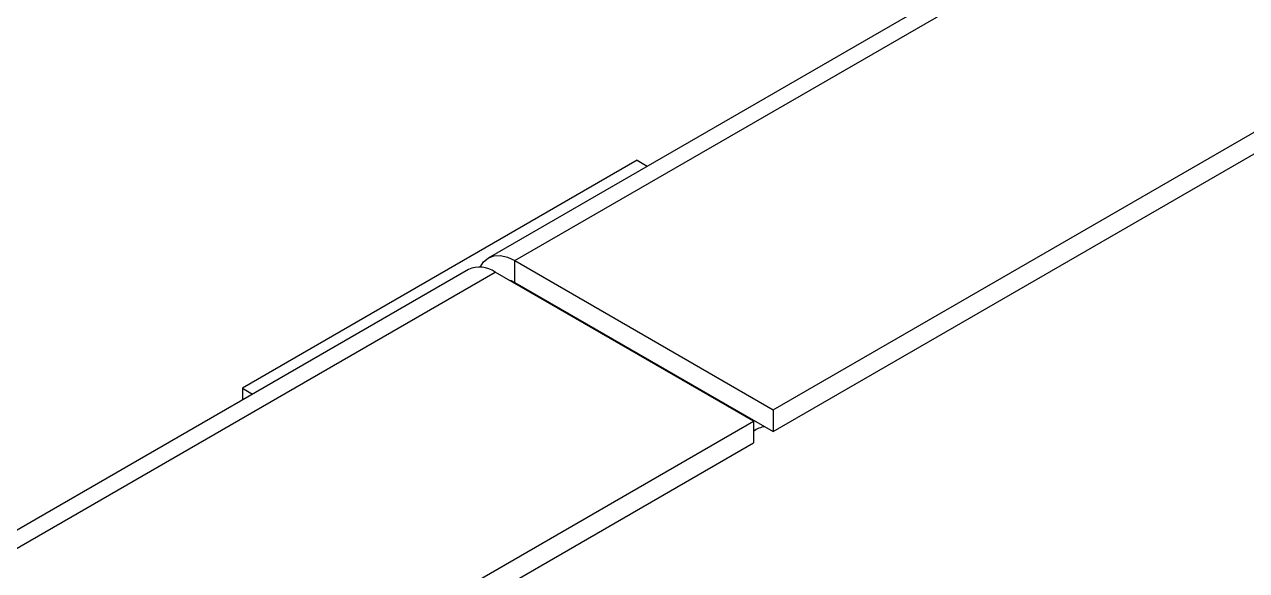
# Model space of a CAD drawing. Header units: metres. Extents: x 0 to 21025, y 0 to 14850.
# Drawn here: x 13878.9 to 14097.8, y 6086.4 to 6184.2 of the extents above; entities that cross this region are included whole.
import ezdxf

# ---------------------------------------------------------------- set-up
doc = ezdxf.new("R2010")
doc.units = ezdxf.units.M
doc.header["$LTSCALE"] = 25
doc.layers.add('SL4', color=4, linetype='Continuous')

msp = doc.modelspace()

# ---------------------------------------------------------------- linework, layer by layer
at = {"layer": 'SL4'}
for p, q in [((14469.977, 6435.631), (13961.964, 6142.362)), ((13966.726, 6141.89), (14471.25, 6433.145)), ((14013.024, 6115.163), (14494.867, 6393.325)), ((14013.024, 6111.274), (14498.384, 6391.467)), ((13988.631, 6159.859), (13917.92, 6119.038)), ((13988.631, 6159.859), (13990.452, 6158.807)), ((13966.726, 6141.89), (14013.024, 6115.163)), ((13966.726, 6138.001), (13966.726, 6141.89)), ((13958.429, 6140.321), (13021.53, 5599.46)), ((13026.292, 5598.989), (13963.191, 6139.849)), ((14009.488, 6113.122), (13963.191, 6139.849)), ((13966.727, 6138.001), (13966.559, 6137.904)), ((13966.726, 6138.001), (14013.024, 6111.274)), ((13994.145, 6122.173), (13994.015, 6122.054)), ((13995.22, 6121.552), (13995.09, 6121.434)), ((13995.327, 6121.49), (13995.198, 6121.372)), ((13996.402, 6120.87), (13996.272, 6120.751)), ((13997.641, 6120.154), (13997.471, 6120.059)), ((13917.92, 6119.038), (13919.741, 6117.987)), ((13917.92, 6119.038), (13917.92, 6116.935)), ((14002.009, 6117.633), (14001.88, 6117.514)), ((14003.084, 6117.012), (14002.955, 6116.894)), ((14003.192, 6116.95), (14003.062, 6116.832)), ((14004.266, 6116.33), (14004.137, 6116.211)), ((14013.024, 6115.163), (14013.024, 6111.274)), ((13072.59, 5572.262), (14009.488, 6113.122)), ((14009.488, 6113.122), (14009.488, 6109.233)), ((13072.59, 5568.373), (14009.488, 6109.233))]:
    msp.add_line(p, q, dxfattribs=at)
at = {"layer": 'SL4', "flags": 128}
for points in [[(13960.536, 6140.752), (13961.126, 6141.666), (13961.964, 6142.361), (13962.984, 6142.739), (13964.149, 6142.786), (13965.412, 6142.499), (13966.726, 6141.89)], [(13965.678, 6138.413), (13966.069, 6138.306), (13966.726, 6138.001)]]:
    msp.add_lwpolyline(points, dxfattribs=at)
at = {"layer": 'SL4'}
for centre, radius, start, end in [((13960.401, 6135.954), 4.791, 54.38242, 114.30712), ((14012.047, 6107.814), 4.355, 96.85553, 125.98788)]:
    msp.add_arc(centre, radius, start, end, dxfattribs=at)

doc.saveas('drawing.dxf')
